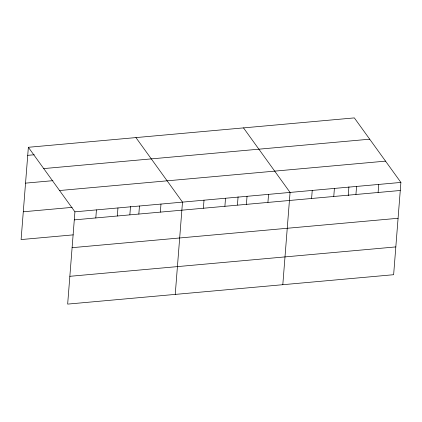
<?xml version="1.0" encoding="UTF-8"?>
<svg xmlns="http://www.w3.org/2000/svg" width="422" height="422" viewBox="0 0 422 422"><rect width="100%" height="100%" fill="white"/><g stroke="black" fill="none" stroke-linecap="round" stroke-linejoin="round"><path stroke-width="0.63" d="M28.364 147.289L74.926 211.828L67.662 304.104L393.636 274.711L400.9 182.431L354.338 117.896L28.364 147.289L21.1 239.569L73.254 234.864M95.805 217.942L96.443 209.887M117.321 216.001L117.954 207.946M129.865 214.708L130.509 206.495M138.833 214.059L139.471 206.005M160.349 212.124L160.982 204.069M175.235 294.403L182.499 202.127L135.931 137.588M203.378 208.241L204.011 200.186M224.894 206.3L225.527 198.245M237.438 205.008L238.082 196.794M246.406 204.364L247.039 196.304M267.923 202.423L268.556 194.368M282.809 284.702L290.067 192.427L243.505 127.887M311.6 198.482L312.233 190.427M333.765 196.483L334.403 188.428M348.219 195.644L348.915 186.798M355.936 194.484L356.569 186.429M378.101 192.485L378.734 184.43M27.731 155.343L34.251 154.758M43.73 168.589L369.704 139.191M25.542 183.137L52.924 180.669M59.56 190.528L385.534 161.135M23.289 211.775L72.183 207.366M74.926 211.828L400.9 182.431M74.293 219.883L400.267 190.486M72.104 247.677L398.078 218.279M69.852 276.31L395.825 246.917"/></g></svg>
